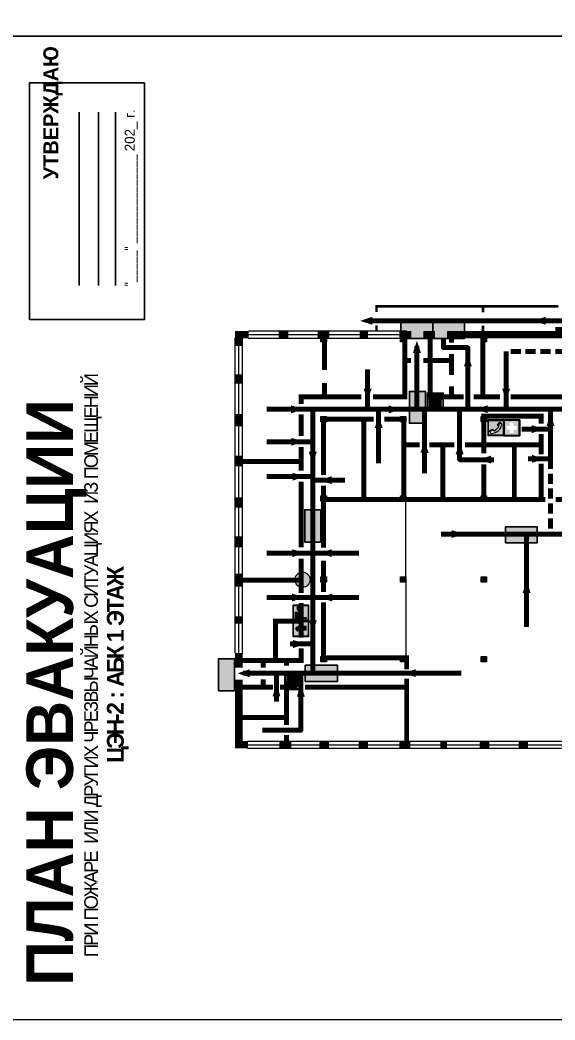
# Model space of a CAD drawing. Header units: millimetres. Extents: x 13810 to 67229, y 12374 to 21950.
# Drawn here: x 25436.9 to 25651.7, y 13754.6 to 14156.1 of the extents above; entities that cross this region are included whole.
import ezdxf

# ---------------------------------------------------------------- set-up
doc = ezdxf.new("R2010")
doc.units = ezdxf.units.MM
doc.linetypes.add('{ Wide Dash }', pattern=[12, 4, -2, 4, -2])
doc.layers.add('План_Штампы', color=7, linetype='Continuous')
doc.styles.add('обычный', font='arial.ttf')

# ---------------------------------------------------------------- blocks, each defined once
blk = doc.blocks.new('A$C7B4425F7')
at = {"true_color": 0xffffff}
blk.add_hatch(color=7, dxfattribs=at).paths.add_polyline_path([(0, 0), (-16, 0), (-16, -8), (0, -8)])
h = blk.add_hatch(color=126)
h.paths.add_polyline_path([(-0.2, -0.2), (-15.8, -0.2), (-15.8, -7.8), (-0.2, -7.8)])
h.paths.add_polyline_path([(-11.76, -2.03), (-11.76, -3.66), (-11.17, -3.66, -0.568275), (-11.17, -6.18), (-12.58, -6.18), (-12.58, -2.03)], flags=16)
h.paths.add_polyline_path([(-13.33, -4.12, -0.495768), (-13.59, -6.18), (-15.03, -6.18), (-15.03, -2.03), (-13.59, -2.03, -0.487973)], flags=16)
h.paths.add_polyline_path([(-10.25, -2.03), (-9.48, -2.03), (-9.48, -6.18), (-10.25, -6.18)], flags=16)
h.paths.add_polyline_path([(-13.84, -3.69), (-14.24, -3.69), (-14.24, -3.03), (-13.9, -3.03, -0.692621)], flags=0)
h.paths.add_polyline_path([(-9.15, -2.03), (-8.4, -2.03), (-8.04, -3.07), (-7.68, -2.03), (-6.93, -2.03), (-7.64, -4.1), (-6.93, -6.18), (-7.68, -6.18), (-8.04, -5.14), (-8.4, -6.18), (-9.15, -6.18), (-8.44, -4.1)], flags=16)
h.paths.add_polyline_path([(-11.76, -4.46), (-11.42, -4.46, -0.692621), (-11.36, -5.12), (-11.76, -5.12)], flags=0)
h.paths.add_polyline_path([(-13.9, -5.2), (-14.24, -5.2), (-14.24, -4.55), (-13.84, -4.55, -0.708038)], flags=0)
edge = h.paths.add_edge_path(flags=16)
edge.add_ellipse((-5.51, -4.08), major_axis=(0, 2.05), ratio=0.586184, start_angle=0, end_angle=360)
edge = h.paths.add_edge_path(flags=0)
edge.add_ellipse((-5.51, -4.08), major_axis=(0, 1.14), ratio=0.454828, start_angle=0, end_angle=360)
h.paths.add_polyline_path([(-4.13, -4.96, 0.377264), (-3.48, -4.52, 0.0555), (-3.16, -2.03), (-1.66, -2.03), (-1.66, -4.96), (-0.96, -4.96), (-0.96, -7.01), (-1.75, -7.01), (-1.75, -6.18), (-3.3, -6.18), (-3.3, -7.02), (-4.13, -7.02)], flags=16)
h.paths.add_polyline_path([(-2.73, -2.91), (-2.28, -2.91), (-2.28, -4.96), (-3.05, -4.96, 0.079136)], flags=0)
at = {"color": 126}
blk.add_lwpolyline([(-16, -8), (0, -8), (0, 0), (-16, 0)], close=True, dxfattribs=at)
blk = doc.blocks.new('A$C32E8229D')
at = {"true_color": 0xffffff}
blk.add_hatch(color=7, dxfattribs=at).paths.add_polyline_path([(0, 0), (0, -8), (16, -8), (16, 0)])
h = blk.add_hatch(color=126)
h.paths.add_polyline_path([(0.2, -0.2), (15.8, -0.2), (15.8, -7.8), (0.2, -7.8)])
h.paths.add_polyline_path([(13.49, -2.05), (12.08, -2.05), (11.37, -2.63, 0.162397), (11.29, -2.84), (11.29, -3.63), (10.35, -3.63), (10.35, -4.05), (11.68, -4.05), (11.68, -3.48), (12.26, -4.28), (11.29, -5.1), (11.29, -6.78), (11.85, -6.78), (11.85, -5.44), (12.8, -4.64), (12.8, -5.94), (14.46, -5.94), (14.46, -5.39), (13.45, -5.39), (13.45, -3.97), (12.46, -2.59), (13.15, -2.59), (13.69, -3.34), (14.18, -3)], flags=16)
h.paths.add_polyline_path([(10.74, -1.82, 1), (11.8, -1.82, 1)], flags=16)
h.paths.add_polyline_path([(9.39, -3.59), (5.99, -3.59), (6.56, -3.03), (5.91, -3.03), (5.1, -3.83), (5.91, -4.64), (6.56, -4.64), (5.99, -4.09), (9.39, -4.09)], flags=16)
h.paths.add_polyline_path([(4.29, -1.08), (1.72, -1.08), (1.72, -6.6), (4.29, -6.6)], flags=16)
at = {"color": 126}
blk.add_lwpolyline([(16, -8), (0, -8), (0, 0), (16, 0)], close=True, dxfattribs=at)
blk = doc.blocks.new('A$C54414219')
at = {"true_color": 0xffffff}
h = blk.add_hatch(color=7, dxfattribs=at)
h.paths.add_polyline_path([(2.39, -9.45), (2.39, -18.3), (11.23, -18.3), (11.23, -9.45)], flags=0)
h.paths.add_polyline_path([(10.71, -13.87, -1), (2.92, -13.87, -1)], flags=0)
h.paths.add_polyline_path([(8.3, -13.87, -1), (5.33, -13.87, -1)], flags=0)
h.paths.add_polyline_path([(0.41, -7.47), (0.41, -20.27), (13.21, -20.27), (13.21, -7.47)])
h.paths.add_polyline_path([(0.92, -19.77), (12.71, -19.77), (12.71, -7.98), (0.92, -7.98)], flags=16)
h.paths.add_polyline_path([(11.23, -9.45), (11.23, -18.3), (2.39, -18.3), (2.39, -9.45)], flags=0)
at = {"lineweight": 5}
h = blk.add_hatch(color=242, dxfattribs=at)
h.paths.add_polyline_path([(12.71, -7.98), (0.92, -7.98), (0.92, -19.77), (12.71, -19.77)])
h.paths.add_polyline_path([(11.23, -18.3), (2.39, -18.3), (2.39, -9.45), (11.23, -9.45)], flags=16)
h.paths.add_polyline_path([(10.71, -13.87, -1), (2.92, -13.87, -1)], flags=0)
h.paths.add_polyline_path([(8.3, -13.87, -1), (5.33, -13.87, -1)], flags=0)
at = {"true_color": 0xffffff}
h = blk.add_hatch(color=7, dxfattribs=at)
h.paths.add_polyline_path([(2.39, -9.45), (2.39, -18.3), (11.23, -18.3), (11.23, -9.45)])
h.paths.add_polyline_path([(10.71, -13.87, -1), (2.92, -13.87, -1)], flags=16)
h.paths.add_polyline_path([(8.3, -13.87, -1), (5.33, -13.87, -1)], flags=0)
at = {"lineweight": 5}
h = blk.add_hatch(color=242, dxfattribs=at)
h.paths.add_polyline_path([(2.92, -13.87, 1), (10.71, -13.87, 1)])
h.paths.add_polyline_path([(8.3, -13.87, -1), (5.33, -13.87, -1)], flags=16)
at = {"color": 242, "lineweight": 5}
for p, q in [((0.41, -20.27), (0.41, -7.47)), ((0.41, -7.47), (13.21, -7.47)), ((0.41, -7.47), (13.21, -7.47)), ((13.21, -20.27), (13.21, -7.47)), ((0.41, -20.27), (13.21, -20.27))]:
    blk.add_line(p, q, dxfattribs=at)
for points in [[(0.92, -7.98), (12.71, -7.98), (12.71, -19.77), (0.92, -19.77)], [(2.39, -9.45), (11.23, -9.45), (11.23, -18.3), (2.39, -18.3)]]:
    blk.add_lwpolyline(points, close=True, dxfattribs=at)
for radius in [3.89, 1.49]:
    blk.add_circle((6.81, -13.87), radius, dxfattribs=at)
blk = doc.blocks.new('A$C18900ED3')
h = blk.add_hatch(color=126)
h.paths.add_polyline_path([(-0.18, -0.18), (-7.02, -0.18), (-7.02, -7.02), (-0.18, -7.02)])
h.paths.add_polyline_path([(-5.89, -4.46), (-5.89, -2.77), (-4.46, -2.77), (-4.46, -1.31), (-2.77, -1.31), (-2.77, -2.77), (-1.33, -2.77), (-1.33, -4.46), (-2.77, -4.46), (-2.77, -5.89), (-4.46, -5.89), (-4.46, -4.46)], flags=16)
at = {"color": 126}
for p, q in [((-7.2, 0), (-7.2, -7.2)), ((0, 0), (-7.2, 0)), ((0, -7.2), (0, 0)), ((-7.02, -7.02), (-7.02, -0.18)), ((-7.02, -0.18), (-0.18, -0.18)), ((-0.18, -0.18), (-0.18, -7.02)), ((-7.2, -7.2), (0, -7.2)), ((-0.18, -7.02), (-7.02, -7.02))]:
    blk.add_line(p, q, dxfattribs=at)
blk = doc.blocks.new('A$C7B8C2D5B')
at = {"lineweight": 0}
h = blk.add_hatch(color=5, dxfattribs=at)
h.dxf.hatch_style = 1
h.paths.add_polyline_path([(1.4, -3.02, 1), (-2.11, -3.02, 1)])
at = {"color": 5, "lineweight": 0}
blk.add_circle((-0.36, -3.02), 1.75, dxfattribs=at)
blk = doc.blocks.new('A$C3AD82952')
at = {"true_color": 0xf5f5ff}
h = blk.add_hatch(color=7, dxfattribs=at)
h.dxf.hatch_style = 1
h.paths.add_polyline_path([(8.21, 8.73, 0.414214), (7.89, 9.05), (7.22, 9.05), (7.22, 9.92), (7.59, 9.92, 1), (7.57, 10.36), (7.22, 10.36), (7.22, 10.6), (6.43, 10.6), (6.43, 10.36), (6.01, 10.36), (4.74, 9.59), (4.74, 8.69), (4.98, 8.73), (4.98, 9.26), (6.12, 9.91), (6.43, 9.91), (6.43, 9.05), (5.76, 9.05, 0.414214), (5.44, 8.73), (5.44, 2.2), (8.21, 2.2)], flags=0)
h.paths.add_polyline_path([(12.8, 12.8), (0, 12.8), (0, 0), (12.8, 0)])
h.paths.add_polyline_path([(0.51, 12.29), (12.29, 12.29), (12.29, 0.51), (0.51, 0.51)], flags=16)
h.paths.add_polyline_path([(4.74, 9.59), (6.01, 10.36), (6.43, 10.36), (6.43, 10.6), (7.22, 10.6), (7.22, 10.36), (7.59, 10.36, -0.94586), (7.59, 9.92), (7.22, 9.92), (7.22, 9.05), (7.89, 9.05, -0.414214), (8.21, 8.73), (8.21, 2.2), (5.44, 2.2), (5.44, 8.73, -0.414214), (5.76, 9.05), (6.43, 9.05), (6.43, 9.91), (6.12, 9.91), (4.98, 9.26), (4.98, 8.73), (4.74, 8.69)], flags=0)
h = blk.add_hatch(color=242)
h.dxf.hatch_style = 1
h.paths.add_polyline_path([(12.29, 12.29), (0.51, 12.29), (0.51, 0.51), (12.29, 0.51)])
h.paths.add_polyline_path([(4.74, 8.69), (4.74, 9.59), (6.01, 10.36), (6.43, 10.36), (6.43, 10.6), (7.22, 10.6), (7.22, 10.36), (7.59, 10.36, -0.94586), (7.59, 9.92), (7.22, 9.92), (7.22, 9.05), (7.89, 9.05, -0.414214), (8.21, 8.73), (8.21, 2.2), (5.44, 2.2), (5.44, 8.73, -0.414214), (5.76, 9.05), (6.43, 9.05), (6.43, 9.91), (6.12, 9.91), (4.98, 9.26), (4.98, 8.73)], flags=16)
h = blk.add_hatch(color=7, dxfattribs=at)
h.dxf.hatch_style = 1
h.paths.add_polyline_path([(8.21, 8.73, 0.414214), (7.89, 9.05), (7.22, 9.05), (7.22, 9.92), (7.59, 9.92, 1), (7.57, 10.36), (7.22, 10.36), (7.22, 10.6), (6.43, 10.6), (6.43, 10.36), (6.01, 10.36), (4.74, 9.59), (4.74, 8.69), (4.98, 8.73), (4.98, 9.26), (6.12, 9.91), (6.43, 9.91), (6.43, 9.05), (5.76, 9.05, 0.414214), (5.44, 8.73), (5.44, 2.2), (8.21, 2.2)])
at = {"color": 242, "lineweight": 5}
for p, q in [((0, 0), (0, 12.8)), ((0, 12.8), (12.8, 12.8)), ((6.01, 10.36), (4.74, 9.59)), ((4.74, 9.59), (4.74, 8.69)), ((4.74, 8.69), (4.98, 8.73)), ((4.98, 9.26), (6.12, 9.91)), ((4.98, 8.73), (4.98, 9.26)), ((5.44, 2.2), (5.44, 8.73)), ((5.76, 9.05), (6.43, 9.05)), ((6.01, 10.36), (6.43, 10.36)), ((6.12, 9.91), (6.43, 9.91)), ((7.22, 10.6), (6.43, 10.6)), ((6.43, 10.6), (6.43, 10.36)), ((6.43, 9.91), (6.43, 9.05)), ((7.22, 10.36), (7.22, 10.6)), ((7.59, 10.36), (7.22, 10.36)), ((7.22, 9.05), (7.22, 9.92)), ((7.59, 9.92), (7.22, 9.92)), ((7.89, 9.05), (7.22, 9.05)), ((8.21, 2.2), (8.21, 8.73)), ((12.8, 0), (12.8, 12.8)), ((0, 0), (12.8, 0)), ((5.44, 2.2), (8.21, 2.2))]:
    blk.add_line(p, q, dxfattribs=at)
blk.add_lwpolyline([(0.51, 12.29), (12.29, 12.29), (12.29, 0.51), (0.51, 0.51)], close=True, dxfattribs=at)
for centre, radius, start, end in [((5.76, 8.73), 0.32, 90, 180), ((7.58, 10.14), 0.223, 273.18746, 86.81254), ((7.89, 8.73), 0.32, 0, 90)]:
    blk.add_arc(centre, radius, start, end, dxfattribs=at)
blk = doc.blocks.new('A$C37112FD5')
at = {"true_color": 0xf5f5ff}
h = blk.add_hatch(color=7, dxfattribs=at)
h.dxf.hatch_style = 1
h.paths.add_polyline_path([(12.8, -7.4), (0, -7.4), (0, -20.2), (12.8, -20.2)])
h.paths.add_polyline_path([(12.29, -7.91), (12.29, -19.69), (0.51, -19.69), (0.51, -7.91)], flags=16)
h.paths.add_polyline_path([(4.98, -9.04, -0.42597), (5.17, -9.22), (5.17, -12.25), (5.17, -15.29, -0.432244), (4.98, -15.47), (4.83, -15.47, -0.42597), (4.64, -15.29), (4.64, -12.25), (4.64, -9.22, -0.432244), (4.83, -9.04)], flags=0)
h.paths.add_polyline_path([(4.28, -9.22), (4.28, -12.25), (4.28, -15.29, -0.432244), (4.09, -15.47), (3.94, -15.47, -0.42597), (3.75, -15.29), (3.75, -12.25), (3.75, -9.22, -0.432244), (3.94, -9.04), (4.09, -9.04, -0.42597)], flags=0)
h.paths.add_polyline_path([(5.72, -9.04), (5.87, -9.04, -0.42597), (6.06, -9.22), (6.06, -12.25), (6.06, -15.29, -0.432244), (5.87, -15.47), (5.72, -15.47, -0.42597), (5.53, -15.29), (5.53, -12.25), (5.53, -9.22, -0.432244)], flags=0)
h.paths.add_polyline_path([(6.42, -8.9), (6.5, -8.9, -0.42597), (6.69, -9.08), (6.69, -12.03), (8.21, -12.03, -15.824349), (8.21, -12.47), (6.69, -12.47), (6.69, -15.42, -0.432244), (6.5, -15.6), (6.42, -15.6)], flags=0)
h.paths.add_polyline_path([(3.39, -9.22), (3.39, -12.25), (3.39, -15.29, -0.432244), (3.2, -15.47), (3.05, -15.47, -0.42597), (2.85, -15.29), (2.85, -12.25), (2.85, -9.22, -0.432244), (3.05, -9.04), (3.2, -9.04, -0.42597)], flags=0)
h.paths.add_polyline_path([(2.5, -9.22), (2.5, -16.71), (1.96, -16.71), (1.96, -9.22, -0.432244), (2.15, -9.04), (2.31, -9.04, -0.42597)], flags=0)
h.paths.add_polyline_path([(1.61, -8.9), (1.61, -15.6), (1.57, -15.6, -0.42597), (1.37, -15.42), (1.37, -12.03), (1.37, -9.09, -0.432244), (1.57, -8.9)], flags=0)
h.paths.add_polyline_path([(9.76, -10.81), (9.76, -12.03), (8.49, -12.03, -0.336371)], flags=0)
h.paths.add_polyline_path([(8.49, -12.47), (9.76, -12.47), (9.76, -13.7, -0.336371)], flags=0)
h.paths.add_polyline_path([(10.11, -10.81, -0.336371), (11.38, -12.03), (10.11, -12.03)], flags=0)
h.paths.add_polyline_path([(10.11, -12.47), (11.38, -12.47, -0.336371), (10.11, -13.7)], flags=0)
h.paths.add_polyline_path([(2.5, -16.84), (2.5, -17.05), (1.97, -17.05), (1.97, -16.84)], flags=0)
h.paths.add_polyline_path([(2.5, -17.24, -0.033778), (2.24, -18.6, -0.033778), (1.97, -17.24)], flags=0)
h = blk.add_hatch(color=242)
h.dxf.hatch_style = 1
h.paths.add_polyline_path([(12.29, -7.91), (0.51, -7.91), (0.51, -19.69), (12.29, -19.69)])
h.paths.add_polyline_path([(6.42, -15.6), (6.42, -8.9), (6.5, -8.9, -0.42597), (6.69, -9.08), (6.69, -12.03), (8.21, -12.03, -15.824349), (8.21, -12.47), (6.69, -12.47), (6.69, -15.42, -0.432244), (6.5, -15.6)], flags=16)
h.paths.add_polyline_path([(5.87, -15.47), (5.72, -15.47, -0.42597), (5.53, -15.29), (5.53, -12.25), (5.53, -9.22, -0.432244), (5.72, -9.04), (5.87, -9.04, -0.42597), (6.06, -9.22), (6.06, -12.25), (6.06, -15.29, -0.432244)], flags=16)
h.paths.add_polyline_path([(4.98, -15.47), (4.83, -15.47, -0.42597), (4.64, -15.29), (4.64, -12.25), (4.64, -9.22, -0.432244), (4.83, -9.04), (4.98, -9.04, -0.42597), (5.17, -9.22), (5.17, -12.25), (5.17, -15.29, -0.432244)], flags=16)
h.paths.add_polyline_path([(4.09, -15.47), (3.94, -15.47, -0.42597), (3.75, -15.29), (3.75, -12.25), (3.75, -9.22, -0.432244), (3.94, -9.04), (4.09, -9.04, -0.42597), (4.28, -9.22), (4.28, -12.25), (4.28, -15.29, -0.432244)], flags=16)
h.paths.add_polyline_path([(3.2, -15.47), (3.05, -15.47, -0.42597), (2.85, -15.29), (2.85, -12.25), (2.85, -9.22, -0.432244), (3.05, -9.04), (3.2, -9.04, -0.42597), (3.39, -9.22), (3.39, -12.25), (3.39, -15.29, -0.432244)], flags=16)
h.paths.add_polyline_path([(2.5, -17.05), (1.97, -17.05), (1.97, -16.84), (2.5, -16.84)], flags=16)
h.paths.add_polyline_path([(2.5, -17.24, -0.033778), (2.24, -18.6, -0.033778), (1.97, -17.24)], flags=16)
h.paths.add_polyline_path([(2.5, -16.71), (1.96, -16.71), (1.96, -9.22, -0.432244), (2.15, -9.04), (2.31, -9.04, -0.42597), (2.5, -9.22)], flags=16)
h.paths.add_polyline_path([(1.61, -15.6), (1.57, -15.6, -0.42597), (1.37, -15.42), (1.37, -12.03), (1.37, -9.09, -0.432244), (1.57, -8.9), (1.61, -8.9)], flags=16)
h.paths.add_polyline_path([(8.49, -12.47), (9.76, -12.47), (9.76, -13.7, -0.336371)], flags=0)
h.paths.add_polyline_path([(10.11, -13.7), (10.11, -12.47), (11.38, -12.47, -0.336371)], flags=0)
h.paths.add_polyline_path([(8.49, -12.03, -0.336371), (9.76, -10.81), (9.76, -12.03)], flags=0)
h.paths.add_polyline_path([(10.11, -12.03), (10.11, -10.81, -0.336371), (11.38, -12.03)], flags=0)
h = blk.add_hatch(color=7, dxfattribs=at)
h.dxf.hatch_style = 1
h.paths.add_polyline_path([(1.61, -8.9), (1.57, -8.9, 0.432244), (1.37, -9.09), (1.37, -12.03), (1.37, -15.42, 0.42597), (1.57, -15.6), (1.61, -15.6)])
h.paths.add_polyline_path([(2.5, -9.22, 0.42597), (2.31, -9.04), (2.15, -9.04, 0.432244), (1.96, -9.22), (1.96, -16.71), (2.5, -16.71)])
h.paths.add_polyline_path([(2.5, -16.84), (1.97, -16.84), (1.97, -17.05), (2.5, -17.05)])
h.paths.add_polyline_path([(2.5, -17.24), (1.97, -17.24, 0.033778), (2.24, -18.6, 0.033778)])
h.paths.add_polyline_path([(3.39, -12.25), (3.39, -9.22, 0.42597), (3.2, -9.04), (3.05, -9.04, 0.432244), (2.85, -9.22), (2.85, -12.25), (2.85, -15.29, 0.42597), (3.05, -15.47), (3.2, -15.47, 0.432244), (3.39, -15.29)])
h.paths.add_polyline_path([(4.28, -12.25), (4.28, -9.22, 0.42597), (4.09, -9.04), (3.94, -9.04, 0.432244), (3.75, -9.22), (3.75, -12.25), (3.75, -15.29, 0.42597), (3.94, -15.47), (4.09, -15.47, 0.432244), (4.28, -15.29)])
h.paths.add_polyline_path([(5.17, -12.25), (5.17, -9.22, 0.42597), (4.98, -9.04), (4.83, -9.04, 0.432244), (4.64, -9.22), (4.64, -12.25), (4.64, -15.29, 0.42597), (4.83, -15.47), (4.98, -15.47, 0.432244), (5.17, -15.29)])
h.paths.add_polyline_path([(6.06, -12.25), (6.06, -9.22, 0.42597), (5.87, -9.04), (5.72, -9.04, 0.432244), (5.53, -9.22), (5.53, -12.25), (5.53, -15.29, 0.42597), (5.72, -15.47), (5.87, -15.47, 0.432244), (6.06, -15.29)])
h.paths.add_polyline_path([(6.69, -12.47), (8.21, -12.47, 15.824349), (8.21, -12.03), (6.69, -12.03), (6.69, -9.08, 0.42597), (6.5, -8.9), (6.42, -8.9), (6.42, -15.6), (6.5, -15.6, 0.432244), (6.69, -15.42)])
h.paths.add_polyline_path([(8.49, -12.47), (9.76, -12.47), (9.76, -13.7, -0.336371)], flags=16)
h.paths.add_polyline_path([(8.49, -12.03, -0.336371), (9.76, -10.81), (9.76, -12.03)], flags=16)
h.paths.add_polyline_path([(10.11, -12.47), (11.38, -12.47, -0.336371), (10.11, -13.7)], flags=16)
h.paths.add_polyline_path([(10.11, -12.03), (10.11, -10.81, -0.336371), (11.38, -12.03)], flags=16)
h = blk.add_hatch(color=242)
h.dxf.hatch_style = 1
h.paths.add_polyline_path([(9.76, -10.81, 0.336371), (8.49, -12.03), (9.76, -12.03)])
h.paths.add_polyline_path([(10.11, -10.81), (10.11, -12.03), (11.38, -12.03, 0.336371)])
h.paths.add_polyline_path([(11.38, -12.47), (10.11, -12.47), (10.11, -13.7, 0.336371)])
h.paths.add_polyline_path([(9.76, -12.47), (8.49, -12.47, 0.336371), (9.76, -13.7)])
at = {"color": 242, "lineweight": 5}
for p, q in [((0, -20.2), (0, -7.4)), ((0, -7.4), (12.8, -7.4)), ((12.8, -20.2), (12.8, -7.4)), ((1.37, -12.03), (1.37, -9.08)), ((1.37, -12.03), (1.37, -15.42)), ((1.57, -8.9), (1.61, -8.9)), ((1.57, -15.6), (1.61, -15.6)), ((1.61, -8.9), (1.61, -15.6)), ((1.96, -16.71), (1.96, -9.22)), ((2.15, -9.04), (2.31, -9.04)), ((2.5, -16.71), (2.5, -9.22)), ((2.85, -12.25), (2.85, -9.22)), ((2.85, -12.25), (2.85, -15.29)), ((3.05, -9.04), (3.2, -9.04)), ((3.05, -15.47), (3.2, -15.47)), ((3.39, -12.25), (3.39, -9.22)), ((3.39, -12.25), (3.39, -15.29)), ((3.75, -12.25), (3.75, -9.22)), ((3.75, -12.25), (3.75, -15.29)), ((3.94, -9.04), (4.09, -9.04)), ((3.94, -15.47), (4.09, -15.47)), ((4.28, -12.25), (4.28, -9.22)), ((4.28, -12.25), (4.28, -15.29)), ((4.64, -12.25), (4.64, -9.22)), ((4.64, -12.25), (4.64, -15.29)), ((4.83, -9.04), (4.98, -9.04)), ((4.83, -15.47), (4.98, -15.47)), ((5.17, -12.25), (5.17, -9.22)), ((5.17, -12.25), (5.17, -15.29)), ((5.53, -12.25), (5.53, -9.22)), ((5.53, -12.25), (5.53, -15.29)), ((5.72, -9.04), (5.87, -9.04)), ((5.72, -15.47), (5.87, -15.47)), ((6.06, -12.25), (6.06, -9.22)), ((6.06, -12.25), (6.06, -15.29)), ((6.42, -8.9), (6.42, -15.6)), ((6.5, -8.9), (6.42, -8.9)), ((6.42, -15.6), (6.5, -15.6)), ((6.69, -12.03), (6.69, -9.08)), ((8.21, -12.03), (6.69, -12.03)), ((8.21, -12.47), (6.69, -12.47)), ((6.69, -12.47), (6.69, -15.42)), ((9.76, -12.03), (8.49, -12.03)), ((9.76, -12.47), (8.49, -12.47)), ((9.76, -10.81), (9.76, -12.03)), ((9.76, -12.47), (9.76, -13.7)), ((10.11, -10.81), (10.11, -12.03)), ((11.38, -12.03), (10.11, -12.03)), ((11.38, -12.47), (10.11, -12.47)), ((10.11, -12.47), (10.11, -13.7)), ((0, -20.2), (12.8, -20.2)), ((1.96, -16.71), (2.5, -16.71)), ((1.97, -16.84), (2.5, -16.84)), ((1.97, -17.05), (1.97, -16.84)), ((2.5, -17.05), (1.97, -17.05)), ((1.97, -17.24), (2.5, -17.24)), ((2.5, -16.84), (2.5, -17.05))]:
    blk.add_line(p, q, dxfattribs=at)
blk.add_lwpolyline([(0.51, -7.91), (12.29, -7.91), (12.29, -19.69), (0.51, -19.69)], close=True, dxfattribs=at)
for centre, radius, start, end in [((1.56, -9.09), 0.182, 87.10267, 180.60715), ((1.56, -15.42), 0.182, 179.39285, 272.89733), ((2.15, -9.22), 0.182, 87.10267, 180.60715), ((2.32, -9.22), 0.182, 359.39285, 92.89733), ((3.04, -9.22), 0.182, 87.10267, 180.60715), ((3.04, -15.29), 0.182, 179.39285, 272.89733), ((3.21, -9.22), 0.182, 359.39285, 92.89733), ((3.21, -15.29), 0.182, 267.10267, 0.60715), ((3.93, -9.22), 0.182, 87.10267, 180.60715), ((3.93, -15.29), 0.182, 179.39285, 272.89733), ((4.1, -9.22), 0.182, 359.39285, 92.89733), ((4.1, -15.29), 0.182, 267.10267, 0.60715), ((4.82, -9.22), 0.182, 87.10267, 180.60715), ((4.82, -15.29), 0.182, 179.39285, 272.89733), ((4.99, -9.22), 0.182, 359.39285, 92.89733), ((4.99, -15.29), 0.182, 267.10267, 0.60715), ((5.71, -9.22), 0.182, 87.10267, 180.60715), ((5.71, -15.29), 0.182, 179.39285, 272.89733), ((5.88, -9.22), 0.182, 359.39285, 92.89733), ((5.88, -15.29), 0.182, 267.10267, 0.60715), ((6.51, -9.09), 0.182, 359.39285, 92.89733), ((6.51, -15.42), 0.182, 267.10267, 0.60715), ((9.93, -12.25), 1.74, 187.23185, 172.76815), ((9.93, -12.25), 1.46, 96.99266, 171.35851), ((9.93, -12.25), 1.46, 188.64149, 263.00734), ((9.93, -12.25), 1.46, 8.64149, 83.00734), ((9.93, -12.25), 1.46, 276.99266, 351.35851), ((12.17, -15.98), 10.27, 187.04098, 194.7793), ((-7.7, -15.98), 10.27, 345.2207, 352.95902)]:
    blk.add_arc(centre, radius, start, end, dxfattribs=at)
blk = doc.blocks.new('A$C456E1F9C')
at = {"lineweight": 5}
h = blk.add_hatch(color=242, dxfattribs=at)
h.paths.add_polyline_path([(0.51, -1.47), (0.51, -13.26), (12.29, -13.26), (12.29, -1.47)])
h.paths.add_polyline_path([(5.42, -4.95, -0.254479), (4.78, -5.4), (3.52, -2.53, -0.209735), (4.23, -2.4)], flags=16)
h.paths.add_polyline_path([(8.53, -8.6), (10.87, -10.17), (10.54, -10.76), (8.03, -9.13, -0.192251)], flags=16)
h.paths.add_polyline_path([(4.61, -5.49, 0.005518), (3.87, -5.72, 0.128647), (7.49, -10.01, 0.00809), (7.83, -9.33), (10.47, -10.97, -0.16736), (8.99, -12.25, -0.327862), (1.95, -3.95, -0.166952), (3.36, -2.62)], flags=16)
at = {"color": 242, "lineweight": 5}
for p, q in [((0, -13.77), (0, -0.97)), ((12.8, -0.97), (0, -0.97)), ((4.61, -5.49), (3.36, -2.62)), ((3.52, -2.53), (4.78, -5.4)), ((4.23, -2.4), (5.42, -4.95)), ((12.8, -13.77), (12.8, -0.97)), ((0, -13.77), (12.8, -13.77)), ((7.83, -9.33), (10.47, -10.97)), ((8.03, -9.13), (10.54, -10.76)), ((10.81, -10.12), (8.53, -8.6)), ((10.54, -10.76), (10.8, -10.3)), ((10.8, -10.3), (10.81, -10.12))]:
    blk.add_line(p, q, dxfattribs=at)
blk.add_lwpolyline([(0.51, -1.47), (12.29, -1.47), (12.29, -13.26), (0.51, -13.26)], close=True, dxfattribs=at)
for centre, radius, start, end in [((4.59, -5.34), 2.99, 114.28453, 152.19739), ((11.12, -3.31), 9.19, 183.99153, 256.60086), ((4.02, -3.27), 0.891, 76.32839, 123.70924), ((14.98, -39.1), 35.17, 107.14873, 108.41345), ((13.86, -0.94), 11.08, 205.55365, 234.87622), ((4.68, -4.59), 0.824, 276.9621, 334.07228), ((-13.31, 0.8), 23.44, 332.54871, 334.40268), ((8.94, -9.5), 0.989, 114.40924, 157.93883), ((7.87, -9.46), 3, 291.92908, 329.9329)]:
    blk.add_arc(centre, radius, start, end, dxfattribs=at)

msp = doc.modelspace()

# ---------------------------------------------------------------- hatches: boundary and pattern name
at = {"lineweight": 0}
h = msp.add_hatch(color=256, dxfattribs=at)
h.dxf.hatch_style = 1
h.paths.add_polyline_path([(25559.87, 14029.02), (25557.71, 14029.02), (25557.71, 14026.86), (25559.87, 14026.86)])
h = msp.add_hatch(color=256, dxfattribs=at)
h.dxf.hatch_style = 1
h.paths.add_polyline_path([(25591.76, 14029.02), (25589.61, 14029.02), (25589.61, 14026.86), (25591.76, 14026.86)])
h = msp.add_hatch(color=256, dxfattribs=at)
h.dxf.hatch_style = 1
h.paths.add_polyline_path([(25624.17, 14029.02), (25622.01, 14029.02), (25622.01, 14026.86), (25624.17, 14026.86)])
h = msp.add_hatch(color=256, dxfattribs=at)
h.dxf.hatch_style = 1
h.paths.add_polyline_path([(25559.87, 13996.96), (25557.71, 13996.96), (25557.71, 13994.81), (25559.87, 13994.81)])
h = msp.add_hatch(color=256, dxfattribs=at)
h.dxf.hatch_style = 1
h.paths.add_polyline_path([(25591.76, 13996.96), (25589.61, 13996.96), (25589.61, 13994.81), (25591.76, 13994.81)])
h = msp.add_hatch(color=256, dxfattribs=at)
h.dxf.hatch_style = 1
h.paths.add_polyline_path([(25624.17, 13996.96), (25622.01, 13996.96), (25622.01, 13994.81), (25624.17, 13994.81)])
h = msp.add_hatch(color=256, dxfattribs=at)
h.dxf.hatch_style = 1
h.paths.add_polyline_path([(25559.87, 13965.11), (25557.71, 13965.11), (25557.71, 13962.95), (25559.87, 13962.95)])
h = msp.add_hatch(color=256, dxfattribs=at)
h.dxf.hatch_style = 1
h.paths.add_polyline_path([(25591.76, 13965.11), (25589.61, 13965.11), (25589.61, 13962.95), (25591.76, 13962.95)])
h = msp.add_hatch(color=256, dxfattribs=at)
h.dxf.hatch_style = 1
h.paths.add_polyline_path([(25624.17, 13965.11), (25622.01, 13965.11), (25622.01, 13962.95), (25624.17, 13962.95)])
h = msp.add_hatch(color=256, dxfattribs=at)
h.dxf.hatch_style = 1
h.paths.add_polyline_path([(25559.87, 13932.61), (25557.71, 13932.61), (25557.71, 13930.45), (25559.87, 13930.45)])
h = msp.add_hatch(color=256, dxfattribs=at)
h.dxf.hatch_style = 1
h.paths.add_polyline_path([(25591.76, 13932.61), (25589.61, 13932.61), (25589.61, 13930.45), (25591.76, 13930.45)])
h = msp.add_hatch(color=256, dxfattribs=at)
h.dxf.hatch_style = 1
h.paths.add_polyline_path([(25624.17, 13932.61), (25622.01, 13932.61), (25622.01, 13930.45), (25624.17, 13930.45)])
h = msp.add_hatch(color=256, dxfattribs=at)
h.dxf.hatch_style = 1
h.paths.add_polyline_path([(25559.87, 13900.51), (25557.71, 13900.51), (25557.71, 13898.36), (25559.87, 13898.36)])
h = msp.add_hatch(color=256, dxfattribs=at)
h.dxf.hatch_style = 1
h.paths.add_polyline_path([(25591.76, 13900.51), (25589.61, 13900.51), (25589.61, 13898.36), (25591.76, 13898.36)])
h = msp.add_hatch(color=256, dxfattribs=at)
h.dxf.hatch_style = 1
h.paths.add_polyline_path([(25624.17, 13900.51), (25622.01, 13900.51), (25622.01, 13898.36), (25624.17, 13898.36)])

# ---------------------------------------------------------------- linework, layer by layer
at = {"color": 126, "lineweight": 0, "true_color": 0x008754}
for points in [[(25424.83, 14544.6), (26024.83, 14544.6), (26024.83, 14149.6), (25424.83, 14149.6)], [(25424.83, 14149.6), (26024.83, 14149.6), (26024.83, 13754.6), (25424.83, 13754.6)]]:
    msp.add_lwpolyline(points, close=True, dxfattribs=at)
msp.add_lwpolyline([(25440.62, 14035.84), (25440.62, 14130.84), (25486.83, 14130.84), (25486.83, 14035.84)], close=True)
for points in [[(25460.67, 14049.59), (25460.67, 14119.12)], [(25468.43, 14049.59), (25468.43, 14119.12)], [(25475.22, 14049.59), (25475.22, 14119.12)]]:
    msp.add_lwpolyline(points)
at = {"color": 126, "lineweight": 100, "true_color": 0x008754}
for points in [[(25606.86, 14028.33), (25606.86, 14024.57), (25616.7, 14024.57), (25616.7, 13999.84), (25596.23, 13999.84), (25675.42, 13999.84), (25675.42, 14097.59), (25662.88, 14097.59), (25716.21, 14097.59), (25722.69, 14095.54), (25776.69, 14095.54), (25776.69, 14103.58), (25758.77, 14103.58)], [(25577.1, 14035.35), (25585.58, 14035.35)], [(25663.27, 14023.43), (25663.27, 14035.35), (25585.58, 14035.35)], [(25526.49, 13893.87), (25554.41, 13893.87), (25554.41, 13999.84), (25596.23, 13999.84), (25596.23, 14025.19)], [(25632.06, 13999.84), (25632.06, 14022.96)], [(25576.43, 13999.84), (25576.43, 14015.77)], [(25554.41, 13999.84), (25535.97, 13999.84)], [(25580.83, 13999.84), (25580.83, 13978.18)], [(25599.27, 13999.84), (25599.27, 13974.16)], [(25613.36, 13999.84), (25613.36, 13979.57), (25627.06, 13979.57)], [(25649.88, 13991.9), (25649.88, 13999.84)], [(25638.42, 13991.9), (25649.88, 13991.9), (25649.88, 13979.95), (25640.9, 13979.95)], [(25554.41, 13986.79), (25535.97, 13986.79)], [(25554.41, 13972.78), (25535.97, 13972.78)], [(25554.41, 13971.3), (25567.34, 13971.3)], [(25640.24, 13949.69), (25605.99, 13949.69)], [(25640.24, 13912.41), (25640.24, 13949.69), (25702.21, 13949.69), (25702.21, 13949.69)], [(25554.41, 13942.06), (25535.97, 13942.06)], [(25572.85, 13942.06), (25554.41, 13942.06)], [(25554.41, 13924.21), (25535.97, 13924.21)], [(25572.85, 13924.21), (25554.41, 13924.21)], [(25554.41, 13905.66), (25545.35, 13905.66)], [(25534.19, 13870.97), (25549.68, 13870.97), (25549.68, 13893.87)], [(25539.85, 13893.87), (25539.85, 13882.42)], [(25554.41, 13893.87), (25613.96, 13893.87)]]:
    msp.add_lwpolyline(points, dxfattribs=at)
at = {"lineweight": 0}
for points, const_width in [([(25580.01, 14038.82), (25580.01, 14041.14), (25653.02, 14041.14), (25622.75, 14041.14), (25622.75, 14038.75)], 1), ([(25580.01, 14031.3), (25580.01, 14033.47)], 1), ([(25608.29, 14029.81), (25653.36, 14029.81), (25653.36, 14032.81)], 3), ([(25622.75, 14033.45), (25622.75, 14029.47)], 1), ([(25524.72, 14025.2), (25524.72, 14029.81), (25528.72, 14029.81)], 3), ([(25540.69, 14029.81), (25544.6, 14029.81)], 3), ([(25556.33, 14029.81), (25561.09, 14029.81)], 3), ([(25559.11, 14029.65), (25559.11, 14015.64)], 2), ([(25573.18, 14029.81), (25576.6, 14029.81)], 3), ([(25578.63, 14004.81), (25591.37, 14004.81), (25591.37, 14028.94)], 2), ([(25589.15, 14029.81), (25593.93, 14029.81)], 3), ([(25598.86, 14029.81), (25603.45, 14029.81)], 3), ([(25601.55, 14029.55), (25601.55, 14004.81), (25615, 14004.81)], 2), ([(25610.14, 14026.63), (25610.14, 14029.85)], 2), ([(25622.75, 14004.81), (25622.75, 14029.22)], 2), ([(25598.86, 14019.35), (25610.14, 14019.35), (25610.14, 14022.08)], 2), ([(25591.37, 14019.35), (25593.82, 14019.35)], 2), ([(25610.14, 14019.35), (25610.14, 14013.54)], 2), ([(25524.72, 14010.07), (25524.72, 14013.85)], 3), ([(25559.11, 14004.81), (25559.11, 14010.33)], 2), ([(25610.14, 14004.81), (25610.14, 14008.99)], 2), ([(25549.73, 14001.89), (25549.73, 14004.81), (25573.87, 14004.81)], 2), ([(25619.02, 14004.81), (25629.56, 14004.81)], 2), ([(25633.84, 14004.81), (25660.1, 14004.81)], 2), ([(25524.72, 13992.92), (25524.72, 13997.89)], 3), ([(25549.73, 13989.13), (25549.73, 13997.76)], 2), ([(25646.12, 13993.99), (25646.12, 13997.01), (25623.12, 13997.01), (25623.12, 13982.17)], 2), ([(25578.89, 13995.84), (25558.7, 13995.84), (25558.7, 13973.41)], 2), ([(25574.93, 13995.84), (25574.93, 13963.59)], 2), ([(25583.12, 13995.84), (25590.92, 13995.84), (25590.92, 13963.59)], 2), ([(25615.48, 13985.55), (25646.12, 13985.55), (25646.12, 13989.86)], 2), ([(25549.73, 13975.23), (25549.73, 13984.63)], 2), ([(25590.92, 13985.55), (25597.33, 13985.55)], 2), ([(25601.19, 13985.55), (25611.23, 13985.55)], 2), ([(25606.64, 13985.55), (25606.64, 13963.59)], 2), ([(25635.34, 13985.55), (25635.34, 13963.59)], 2), ([(25646.12, 13985.55), (25646.12, 13981.77)], 2), ([(25524.72, 13976.87), (25524.72, 13981.23)], 3), ([(25524.72, 13978.84), (25549.73, 13978.84)], 2), ([(25623.12, 13963.59), (25623.12, 13977.67)], 2), ([(25646.12, 13963.59), (25646.12, 13977.99)], 2), ([(25549.73, 13944.36), (25549.73, 13970.71)], 2), ([(25558.7, 13969.21), (25558.7, 13963.59), (25647.8, 13963.59)], 2), ([(25558.7, 13969.21), (25558.7, 13944.24)], 2), ([(25524.72, 13960.35), (25524.72, 13964.48)], 3), ([(25651.92, 13963.59), (25687.32, 13963.59), (25687.32, 13953.77)], 2), ([(25524.72, 13944.44), (25524.72, 13948.79)], 3), ([(25549.73, 13926.1), (25549.73, 13939.81)], 2), ([(25558.7, 13938.99), (25558.7, 13926.42)], 2), ([(25524.72, 13928.65), (25524.72, 13933.82)], 3), ([(25524.72, 13931.17), (25549.73, 13931.17)], 2), ([(25549.73, 13908.17), (25549.73, 13921.99)], 2), ([(25558.7, 13922.35), (25558.7, 13898.36)], 2), ([(25524.72, 13913.8), (25524.72, 13916.65)], 3), ([(25539.4, 13899), (25539.4, 13914.76), (25549.73, 13914.76)], 2), ([(25524.72, 13896.02), (25524.72, 13901.94)], 3), ([(25525.14, 13899), (25549.73, 13899), (25549.73, 13903.77)], 2), ([(25534.45, 13899), (25534.45, 13896.1)], 2), ([(25543.89, 13899), (25543.89, 13896.86)], 2), ([(25557.71, 13900.01), (25592.11, 13900.01), (25592.11, 13895.36)], 2), ([(25528.4, 13865.13), (25524.72, 13865.13), (25524.72, 13891.23)], 3), ([(25538.43, 13888.28), (25524.79, 13888.28)], 2), ([(25543.89, 13890.64), (25543.89, 13876.09), (25525.35, 13876.09)], 2), ([(25534.45, 13888.28), (25534.45, 13891.4)], 2), ([(25548.05, 13888.28), (25541.29, 13888.28)], 2), ([(25592.11, 13888.28), (25551.3, 13888.28)], 2), ([(25592.11, 13891.7), (25592.11, 13865.25)], 2), ([(25543.89, 13876.09), (25543.89, 13873.02)], 2), ([(25543.89, 13869.06), (25543.89, 13864.89)], 2), ([(25545.79, 13865.13), (25540.95, 13865.13)], 3), ([(25560.96, 13865.13), (25557.04, 13865.13)], 3), ([(25576.52, 13865.13), (25572.86, 13865.13)], 3), ([(25593.52, 13865.13), (25589.2, 13865.13)], 3), ([(25608.26, 13865.13), (25605.68, 13865.13)], 3), ([(25625.24, 13865.13), (25621.47, 13865.13)], 3), ([(25640.83, 13865.13), (25637.14, 13865.13)], 3)]:
    msp.add_lwpolyline(points, dxfattribs=dict(at, const_width=const_width))
for points in [[(25528.66, 14031.27), (25592.09, 14031.27)], [(25528.72, 14029.81), (25592.15, 14029.81)], [(25523.25, 13901.85), (25523.25, 14028.47)], [(25524.72, 13901.94), (25524.72, 14028.56)], [(25526.17, 13901.81), (25526.17, 14028.44)], [(25528.59, 14028.35), (25592.01, 14028.35)], [(25591.76, 13932.61), (25591.76, 13963.33)], [(25591.76, 13930.45), (25591.76, 13899.92)], [(25528.22, 13866.51), (25688.41, 13866.51)], [(25528.4, 13865.13), (25688.6, 13865.13)], [(25528.15, 13863.7), (25688.34, 13863.7)]]:
    msp.add_lwpolyline(points, dxfattribs=at)
for points in [[(25557.71, 14029.02), (25559.87, 14029.02), (25559.87, 14026.86), (25557.71, 14026.86)], [(25589.61, 14029.02), (25591.76, 14029.02), (25591.76, 14026.86), (25589.61, 14026.86)], [(25622.01, 14029.02), (25624.17, 14029.02), (25624.17, 14026.86), (25622.01, 14026.86)], [(25557.71, 13996.96), (25559.87, 13996.96), (25559.87, 13994.81), (25557.71, 13994.81)], [(25589.61, 13996.96), (25591.76, 13996.96), (25591.76, 13994.81), (25589.61, 13994.81)], [(25622.01, 13996.96), (25624.17, 13996.96), (25624.17, 13994.81), (25622.01, 13994.81)], [(25557.71, 13965.11), (25559.87, 13965.11), (25559.87, 13962.95), (25557.71, 13962.95)], [(25589.61, 13965.11), (25591.76, 13965.11), (25591.76, 13962.95), (25589.61, 13962.95)], [(25622.01, 13965.11), (25624.17, 13965.11), (25624.17, 13962.95), (25622.01, 13962.95)], [(25557.71, 13932.61), (25559.87, 13932.61), (25559.87, 13930.45), (25557.71, 13930.45)], [(25589.61, 13932.61), (25591.76, 13932.61), (25591.76, 13930.45), (25589.61, 13930.45)], [(25622.01, 13932.61), (25624.17, 13932.61), (25624.17, 13930.45), (25622.01, 13930.45)], [(25557.71, 13900.51), (25559.87, 13900.51), (25559.87, 13898.36), (25557.71, 13898.36)], [(25589.61, 13900.51), (25591.76, 13900.51), (25591.76, 13898.36), (25589.61, 13898.36)], [(25622.01, 13900.51), (25624.17, 13900.51), (25624.17, 13898.36), (25622.01, 13898.36)]]:
    msp.add_lwpolyline(points, close=True, dxfattribs=at)
at = {"color": 126, "linetype": '{ Wide Dash }', "lineweight": 100, "true_color": 0x008754}
for points in [[(25633.89, 14022.96), (25661.44, 14022.96)], [(25649.88, 13979.95), (25649.88, 13949.69)]]:
    msp.add_lwpolyline(points, dxfattribs=at)
at = {"layer": 'План_Штампы', "color": 126, "true_color": 0x008754}
for points in [[(25578.32, 14036.93), (25578.31, 14033.74), (25573.42, 14035.32)], [(25647.89, 14036.96), (25647.89, 14033.77), (25642.99, 14035.34)], [(25597.84, 14022.44), (25594.65, 14022.45), (25596.22, 14027.35)], [(25618.3, 14017), (25615.11, 14017.01), (25616.68, 14021.9)], [(25574.83, 14008.08), (25578.02, 14008.08), (25576.44, 14003.18)], [(25630.46, 14008.04), (25633.65, 14008.04), (25632.08, 14003.14)], [(25545.71, 13998.21), (25545.71, 14001.4), (25550.61, 13999.82)], [(25584.9, 13998.18), (25584.91, 14001.37), (25589.81, 13999.79)], [(25624.7, 14001.45), (25624.7, 13998.26), (25619.8, 13999.83)], [(25651.49, 13993.1), (25648.3, 13993.1), (25649.87, 13998)], [(25582.49, 13992.3), (25579.29, 13992.31), (25580.87, 13997.2)], [(25642.3, 13990.25), (25642.31, 13993.44), (25647.2, 13991.86)], [(25545.77, 13985.19), (25545.77, 13988.38), (25550.67, 13986.8)], [(25600.88, 13982.33), (25597.69, 13982.34), (25599.27, 13987.23)], [(25614.98, 13981.78), (25611.79, 13981.78), (25613.36, 13986.68)], [(25552.81, 13982.76), (25556, 13982.75), (25554.42, 13977.86)], [(25642.42, 13978.34), (25642.42, 13981.53), (25647.32, 13979.95)], [(25625.92, 13981.21), (25625.92, 13978.02), (25621.02, 13979.59)], [(25546.29, 13971.18), (25546.29, 13974.37), (25551.19, 13972.8)], [(25561.95, 13972.95), (25561.95, 13969.76), (25557.05, 13971.34)], [(25610.17, 13948.11), (25610.17, 13951.3), (25615.07, 13949.72)], [(25546.19, 13940.43), (25546.2, 13943.62), (25551.1, 13942.05)], [(25562.05, 13943.68), (25562.05, 13940.49), (25557.15, 13942.06)], [(25641.89, 13926.08), (25638.7, 13926.09), (25640.27, 13930.98)], [(25546.07, 13922.63), (25546.07, 13925.82), (25550.97, 13924.25)], [(25562.21, 13925.85), (25562.21, 13922.66), (25557.31, 13924.23)], [(25552.81, 13915.14), (25556, 13915.14), (25554.42, 13910.24)], [(25546.53, 13903.98), (25546.53, 13907.17), (25551.43, 13905.6)], [(25529.04, 13895.41), (25529.04, 13892.22), (25524.14, 13893.79)], [(25595.75, 13895.48), (25595.75, 13892.29), (25590.85, 13893.86)], [(25541.44, 13884.51), (25538.25, 13884.52), (25539.83, 13889.42)], [(25551.22, 13884.48), (25548.03, 13884.49), (25549.6, 13889.38)]]:
    msp.add_solid(points, dxfattribs=at)

# ---------------------------------------------------------------- block references
for name, p, xscale, yscale, zscale in [('A$C54414219', (25600.28, 14010.13), 0.5, 0.5, 0.5), ('A$C18900ED3', (25637.49, 13995.56), 0.8888888888061047, 0.8888888888061047, 0.8888888888061047), ('A$C7B8C2D5B', (25550.91, 13936.65), 1.741935482621193, 1.741935482621193, 1.741935482621193), ('A$C54414219', (25542.97, 13897.48), 0.5, 0.5, 0.5)]:
    msp.add_blockref(name, p, dxfattribs=dict(xscale=xscale, yscale=yscale, zscale=zscale))
at = {"rotation": 90}
for name, p, xscale, yscale, zscale in [('A$C456E1F9C', (25624.2, 13989.16), 0.5, 0.5, 0.5), ('A$C37112FD5', (25542.78, 13914.83), 0.4999987203627825, 0.4999987203627825, 0.4999987203627825), ('A$C3AD82952', (25552.88, 13908.43), 0.5, 0.5, 0.5)]:
    msp.add_blockref(name, p, dxfattribs=dict(at, xscale=xscale, yscale=yscale, zscale=zscale))
at = {"layer": 'План_Штампы', "xscale": 0.8, "yscale": 0.8, "zscale": 0.8}
for p in [(25602.6, 14034.69), (25615.4, 14034.69)]:
    msp.add_blockref('A$C7B4425F7', p, dxfattribs=at)
at = {"layer": 'План_Штампы', "color": 126, "true_color": 0x008754}
for p, xscale, yscale, zscale, rotation in [((25593.22, 14007), -0.8, 0.8, 0.8, 90), ((25551.2, 13946.49), 0.8100087101568005, 0.8100087101568005, 0.8100087101568005, 89.99786532371438), ((25551.38, 13897.03), 0.8100087101568005, 0.8100087101568005, 0.8100087101568005, 359.9978653237144)]:
    msp.add_blockref('A$C32E8229D', p, dxfattribs=dict(at, xscale=xscale, yscale=yscale, zscale=zscale, rotation=rotation))
at = {"layer": 'План_Штампы', "color": 126, "true_color": 0x008754, "xscale": -0.8, "yscale": 0.8, "zscale": 0.8}
msp.add_blockref('A$C32E8229D', (25644.53, 13952.62), dxfattribs=at)
at = {"layer": 'План_Штампы', "xscale": 0.8, "yscale": 0.8, "zscale": 0.8, "rotation": 90}
msp.add_blockref('A$C7B4425F7', (25516.6, 13899.62), dxfattribs=at)

# ---------------------------------------------------------------- texts
at = {"lineweight": 0, "rotation": 90, "style": 'обычный'}
for s, insert, char_height, width, attachment_point in [('\\pi-18,l18,t18;{\\fProxima Nova Rg|b1|i0|c204|p2;УТВЕРЖДАЮ\\H1.1997x; }', (25450.09, 14118.88), 6, 126.6484, 5), ('{\\fArial Narrow|b0|i0|c204|p34;"_____" ______________ \\fProxima Nova Rg|b0|i0|c204|p2;202_ г. }', (25481.5, 14084.74), 4, 78.6503, 5), ('{\\fProxima Nova Rg|b1|i0|c204|p2;ПЛАН ЭВАКУАЦИИ}', (25439.42, 13768.3), 18.7, 419.8066, 1)]:
    msp.add_mtext(s, dxfattribs=dict(at, insert=insert, char_height=char_height, width=width, attachment_point=attachment_point))
at = {"color": 0, "lineweight": 0, "insert": (25462.52, 13896.73), "char_height": 6.8, "width": 381.8334, "attachment_point": 5, "rotation": 90, "style": 'обычный'}
msp.add_mtext('{\\fArial Black|b1|i0|c204|p34;\\H2x;\\T0.85;  \\fArial Narrow|b0|i0|c204|p34;\\H0.8x;\\W0.9;\\P\\fProxima Nova Rg|b0|i0|c204|p2;\\H0.5x;\\W1;\\C256;ПРИ ПОЖАРЕ  ИЛИ ДРУГИХ ЧРЕЗВЫЧАЙНЫХ СИТУАЦИЯХ  ИЗ ПОМЕЩЕНИЙ \\P\\fProxima Nova Rg|b1|i0|c204|p2;\\H1.25x;ЦЭН-2 : АБК 1 ЭТАЖ}', dxfattribs=at)

doc.saveas('drawing.dxf')
